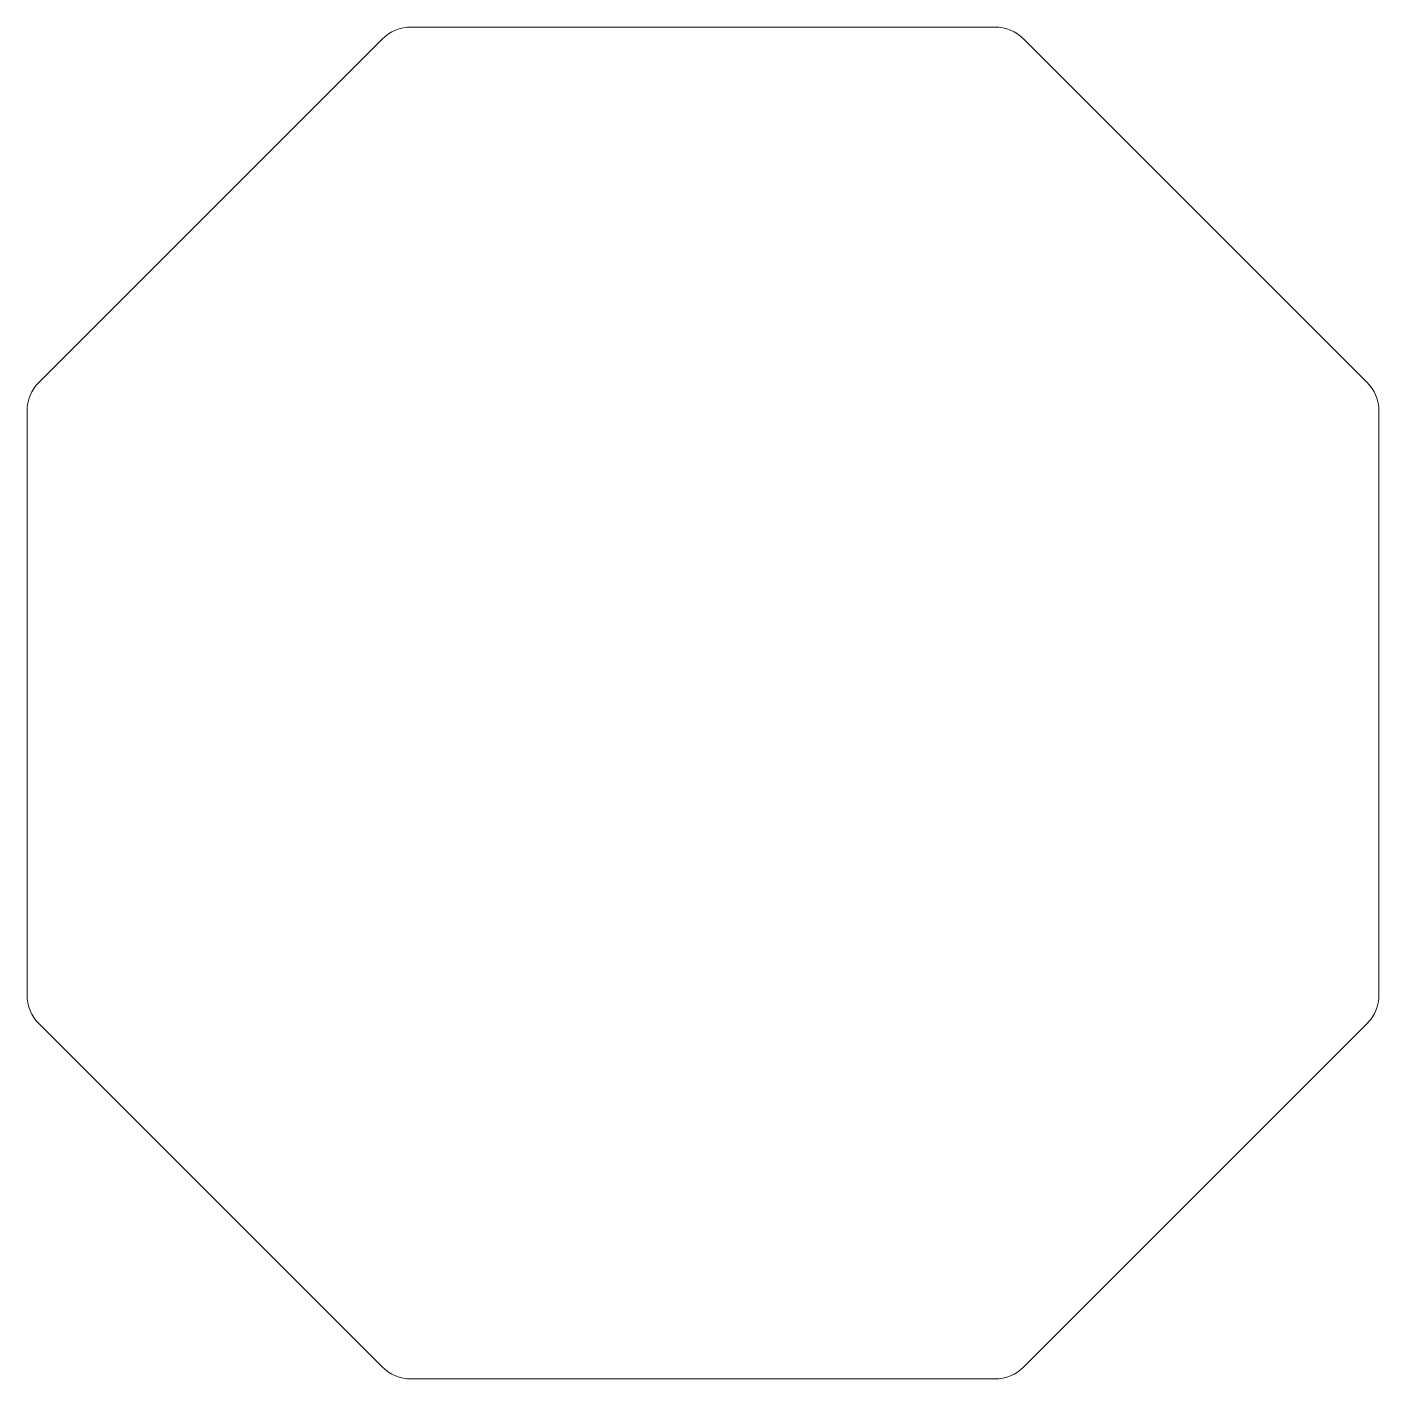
# Model space of a CAD drawing. Header units: millimetres. Extents: x -56 to 141, y 0 to 197.
import ezdxf

# ---------------------------------------------------------------- set-up
doc = ezdxf.new("R2010")
doc.units = ezdxf.units.MM
doc.layers.add('IV_OUTER_PROFILE', color=7, linetype='Continuous', lineweight=5)

msp = doc.modelspace()

# ---------------------------------------------------------------- linework, layer by layer
at = {"layer": 'IV_OUTER_PROFILE'}
for p, q in [((-54.23, 145.26), (-4.24, 195.24)), ((0, 197), (85.03, 197)), ((89.27, 195.24), (139.26, 145.26)), ((-55.99, 55.99), (-55.99, 141.01)), ((141.01, 141.01), (141.01, 55.99)), ((-4.24, 1.76), (-54.23, 51.74)), ((139.26, 51.74), (89.27, 1.76)), ((85.03, 0), (0, 0))]:
    msp.add_line(p, q, dxfattribs=at)
for centre, start, end in [((0, 191), 90, 135), ((85.03, 191), 45, 90), ((-49.99, 141.01), 135, 180), ((135.01, 141.01), 0, 45), ((-49.99, 55.99), 180, 225), ((135.01, 55.99), 315, 0), ((0, 6), 225, 270), ((85.03, 6), 270, 315)]:
    msp.add_arc(centre, 6, start, end, dxfattribs=at)

doc.saveas('drawing.dxf')
